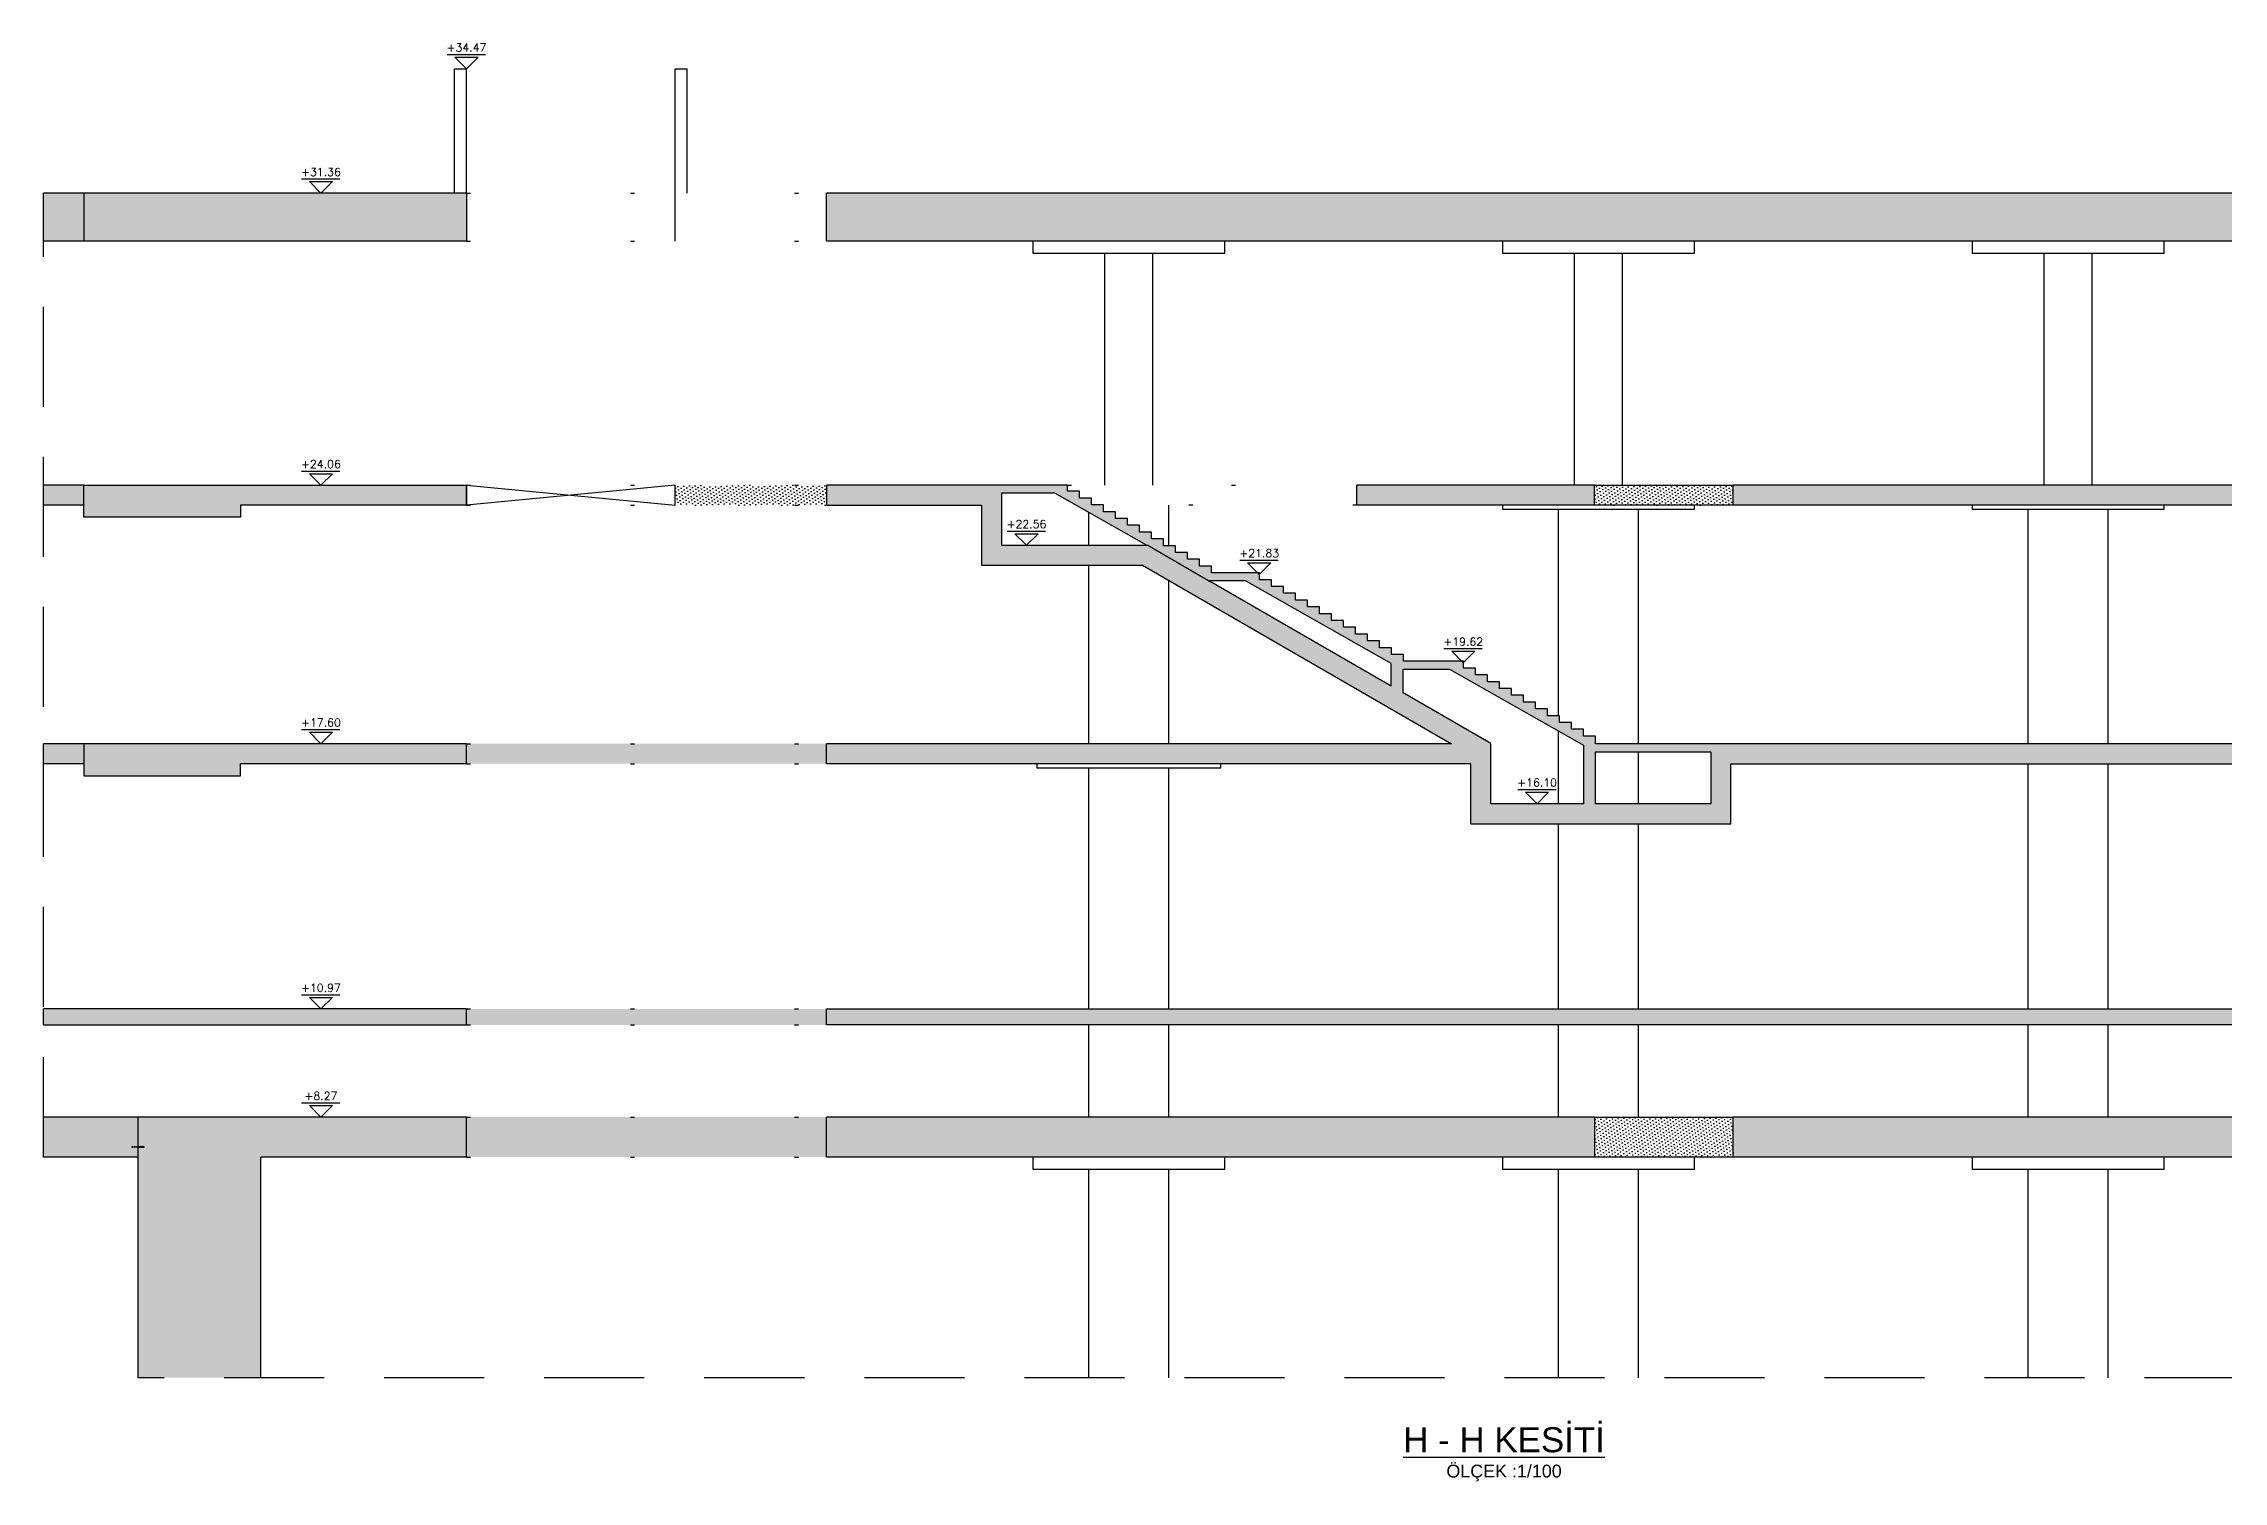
# Model space of a CAD drawing. Header units: millimetres. Extents: x 400382 to 401500, y 4543975 to 4544133.
# Drawn here: x 401279.8 to 401334.2, y 4544022.3 to 4544058.2 of the extents above; entities that cross this region are included whole.
import ezdxf
from ezdxf.enums import TextEntityAlignment as Align

# ---------------------------------------------------------------- set-up
doc = ezdxf.new("R2010")
doc.units = ezdxf.units.MM
for name, pattern in [('ACAD_ISO05W100', [33, 24, -3, 0, -3, 0, -3]), ('CIZGI', [0.4, 0.25, -0.15]), ('CONTINU', [0]), ('Dot', [4, 0, -4]), ('HIDDEN', [0.375, 0.25, -0.125])]:
    doc.linetypes.add(name, pattern=pattern)
for name, color, linetype in [('görünüş prota', 4, 'Continuous'), ('iderzi_PROTA', 3, 'Continuous'), ('kesik prota', 2, 'CIZGI'), ('kesit prota', 1, 'Continuous'), ('kesit tarama prota', 252, 'Continuous'), ('kolon tarama prota', 252, 'Continuous'), ('kot prota', 4, 'Continuous'), ('PRT-CST-rc_level', 6, 'Continuous'), ('PRT-CST-rc_levermark', 4, 'Continuous'), ('st_s_su tutucu', 2, 'Continuous'), ('st_s_ölçü', 4, 'Continuous'), ('t35 prota', 3, 'Continuous'), ('tplan prota', 7, 'Continuous')]:
    doc.layers.add(name, color=color, linetype=linetype)
doc.styles.add('Arial', font='Arial.ttf')
doc.styles.add('OLCU', font='romanstw.shx')
pattern_1 = [(36, (401120.5221, 4543709.65936), (-0.014547592, 0.087543451), [0, -0.079375])]

# ---------------------------------------------------------------- blocks, each defined once
blk = doc.blocks.new('KOTK5')
at = {"layer": 'PRT-CST-rc_levermark'}
blk.add_line((217, 160), (-213, 160), dxfattribs=at)
blk.add_lwpolyline([(130, 130), (-130, 130), (0, 0)], close=True, dxfattribs=at)
at = {"layer": 'PRT-CST-rc_level', "style": 'OLCU'}
blk.add_attdef('000.00', text='', height=90, dxfattribs=at).set_placement((0, 193), align=Align.CENTER)
blk = doc.blocks.new('D')
at = {"layer": 'st_s_su tutucu', "linetype": 'CONTINU', "ltscale": 0.2}
for p, q in [((-39988, 52508), (-39993, 52508)), ((-39993, 52508), (-39993, 52507)), ((-39993, 52507), (-39991, 52506)), ((-39993, 52449), (-39991, 52450)), ((-39993, 52448), (-39993, 52449)), ((-39988, 52448), (-39993, 52448)), ((-39991, 52499), (-39992, 52499)), ((-39992, 52499), (-39992, 52498)), ((-39992, 52498), (-39991, 52498)), ((-39991, 52489), (-39992, 52489)), ((-39992, 52489), (-39992, 52488)), ((-39992, 52488), (-39991, 52488)), ((-39991, 52479), (-39992, 52479)), ((-39992, 52479), (-39992, 52478)), ((-39992, 52478), (-39991, 52478)), ((-39992, 52468), (-39992, 52469)), ((-39992, 52469), (-39991, 52469)), ((-39991, 52468), (-39992, 52468)), ((-39992, 52458), (-39992, 52459)), ((-39992, 52459), (-39991, 52459)), ((-39991, 52458), (-39992, 52458)), ((-39991, 52506), (-39991, 52499)), ((-39991, 52498), (-39991, 52489)), ((-39991, 52488), (-39991, 52479)), ((-39991, 52469), (-39991, 52478)), ((-39991, 52459), (-39991, 52468)), ((-39991, 52450), (-39991, 52458)), ((-39990, 52506), (-39988, 52507)), ((-39990, 52499), (-39990, 52506)), ((-39989, 52499), (-39990, 52499)), ((-39990, 52489), (-39990, 52498)), ((-39990, 52498), (-39989, 52498)), ((-39989, 52489), (-39990, 52489)), ((-39990, 52479), (-39990, 52488)), ((-39990, 52488), (-39989, 52488)), ((-39989, 52479), (-39990, 52479)), ((-39990, 52478), (-39989, 52478)), ((-39990, 52478), (-39990, 52469)), ((-39990, 52469), (-39989, 52469)), ((-39989, 52468), (-39990, 52468)), ((-39990, 52468), (-39990, 52459)), ((-39990, 52459), (-39989, 52459)), ((-39989, 52458), (-39990, 52458)), ((-39990, 52458), (-39990, 52450)), ((-39990, 52450), (-39988, 52449)), ((-39989, 52498), (-39989, 52499)), ((-39989, 52488), (-39989, 52489)), ((-39989, 52478), (-39989, 52479)), ((-39989, 52469), (-39989, 52468)), ((-39989, 52459), (-39989, 52458)), ((-39988, 52507), (-39988, 52508)), ((-39988, 52449), (-39988, 52448))]:
    blk.add_line(p, q, dxfattribs=at)

msp = doc.modelspace()

# ---------------------------------------------------------------- hatches: boundary and pattern name
at = {"layer": 'kesit tarama prota'}
h = msp.add_hatch(color=256, dxfattribs=at)
h.dxf.hatch_style = 1
h.paths.add_polyline_path([(401280.762, 4544054.451), (401279.751, 4544054.451), (401279.751, 4544053.251), (401280.762, 4544053.251)])
h.paths.add_polyline_path([(401290.321, 4544054.451), (401280.762, 4544054.451), (401280.762, 4544053.251), (401290.321, 4544053.251)])
h = msp.add_hatch(color=256, dxfattribs=at)
h.dxf.hatch_style = 1
h.paths.add_polyline_path([(401356.127, 4544054.451), (401299.321, 4544054.451), (401299.321, 4544053.251), (401356.127, 4544053.251)])
h = msp.add_hatch(color=256, dxfattribs=at)
h.dxf.hatch_style = 1
h.paths.add_polyline_path([(401280.76, 4544047.151), (401279.751, 4544047.151), (401279.751, 4544046.651), (401280.76, 4544046.651)])
h.paths.add_polyline_path([(401290.321, 4544047.151), (401280.76, 4544047.151), (401280.76, 4544046.351), (401284.673, 4544046.351), (401284.673, 4544046.651), (401290.321, 4544046.651)])
h = msp.add_hatch(dxfattribs=at)
h.set_pattern_fill('DOTS', color=2, scale=0.05, angle=36)
h.set_pattern_definition(pattern_1)
h.paths.add_polyline_path([(401299.321, 4544047.151), (401295.541, 4544047.151), (401295.541, 4544046.651), (401299.321, 4544046.651)])
h = msp.add_hatch(color=256, dxfattribs=at)
h.dxf.hatch_style = 1
h.paths.add_polyline_path([(401356.127, 4544040.691), (401318.543, 4544040.691), (401318.543, 4544040.881), (401318.243, 4544040.881), (401318.243, 4544041.051), (401317.943, 4544041.051), (401317.943, 4544041.221), (401317.643, 4544041.221), (401317.643, 4544041.391), (401317.343, 4544041.391), (401317.343, 4544041.561), (401317.043, 4544041.561), (401317.043, 4544041.731), (401316.743, 4544041.731), (401316.743, 4544041.901), (401316.443, 4544041.901), (401316.443, 4544042.071), (401316.143, 4544042.071), (401316.143, 4544042.241), (401315.843, 4544042.241), (401315.843, 4544042.411), (401315.543, 4544042.411), (401315.543, 4544042.581), (401315.243, 4544042.581), (401315.243, 4544042.751), (401313.743, 4544042.751), (401313.743, 4544042.921), (401313.443, 4544042.921), (401313.443, 4544043.091), (401313.143, 4544043.091), (401313.143, 4544043.261), (401312.843, 4544043.261), (401312.843, 4544043.431), (401312.543, 4544043.431), (401312.543, 4544043.601), (401312.243, 4544043.601), (401312.243, 4544043.771), (401311.943, 4544043.771), (401311.943, 4544043.941), (401311.643, 4544043.941), (401311.643, 4544044.111), (401311.343, 4544044.111), (401311.343, 4544044.281), (401311.043, 4544044.281), (401311.043, 4544044.451), (401310.743, 4544044.451), (401310.743, 4544044.621), (401310.443, 4544044.621), (401310.443, 4544044.791), (401310.143, 4544044.791), (401310.143, 4544044.961), (401308.941, 4544044.961), (401308.941, 4544045.131), (401308.641, 4544045.131), (401308.641, 4544045.301), (401308.341, 4544045.301), (401308.341, 4544045.471), (401308.041, 4544045.471), (401308.041, 4544045.641), (401307.741, 4544045.641), (401307.741, 4544045.811), (401307.441, 4544045.811), (401307.441, 4544045.981), (401307.141, 4544045.981), (401307.141, 4544046.151), (401306.841, 4544046.151), (401306.841, 4544046.321), (401306.541, 4544046.321), (401306.541, 4544046.491), (401306.241, 4544046.491), (401306.241, 4544046.661), (401305.941, 4544046.661), (401305.941, 4544046.831), (401305.641, 4544046.831), (401305.641, 4544047.001), (401305.341, 4544047.001), (401305.341, 4544047.151), (401299.321, 4544047.151), (401299.321, 4544046.651), (401303.191, 4544046.651), (401303.191, 4544045.151), (401307.215, 4544045.151), (401314.94, 4544040.691), (401299.321, 4544040.691), (401299.321, 4544040.191), (401315.426, 4544040.191), (401315.426, 4544038.691), (401321.926, 4544038.691), (401321.926, 4544040.191), (401352.214, 4544040.191), (401352.214, 4544039.891), (401356.127, 4544039.891)])
h.paths.add_polyline_path([(401308.891, 4544044.761), (401309.791, 4544044.761), (401313.435, 4544042.696), (401313.435, 4544042.137)], flags=16)
h.paths.add_polyline_path([(401313.735, 4544041.964), (401313.735, 4544042.551), (401314.891, 4544042.551), (401318.243, 4544040.651), (401318.243, 4544039.191), (401315.926, 4544039.191), (401315.926, 4544040.699)], flags=16)
h.paths.add_polyline_path([(401318.543, 4544040.491), (401321.426, 4544040.491), (401321.426, 4544039.191), (401318.543, 4544039.191)], flags=16)
h.paths.add_polyline_path([(401307.318, 4544045.651), (401303.691, 4544045.651), (401303.691, 4544046.951), (401305.024, 4544046.951)], flags=16)
h = msp.add_hatch(color=256, dxfattribs=at)
h.dxf.hatch_style = 1
h.paths.add_polyline_path([(401318.514, 4544047.151), (401312.574, 4544047.151), (401312.574, 4544046.651), (401318.514, 4544046.651)])
h.paths.add_polyline_path([(401356.127, 4544047.151), (401321.984, 4544047.151), (401321.984, 4544046.651), (401356.127, 4544046.651)])
h = msp.add_hatch(dxfattribs=at)
h.set_pattern_fill('DOTS', color=2, scale=0.05, angle=36)
h.set_pattern_definition(pattern_1)
h.paths.add_polyline_path([(401321.984, 4544047.151), (401318.514, 4544047.151), (401318.514, 4544046.651), (401321.984, 4544046.651)])
h = msp.add_hatch(color=256, dxfattribs=at)
h.dxf.hatch_style = 1
h.paths.add_polyline_path([(401280.76, 4544040.691), (401279.751, 4544040.691), (401279.751, 4544040.191), (401280.76, 4544040.191)])
h.paths.add_polyline_path([(401290.321, 4544040.691), (401280.76, 4544040.691), (401280.76, 4544039.891), (401284.673, 4544039.891), (401284.673, 4544040.191), (401290.321, 4544040.191)])
h = msp.add_hatch(dxfattribs=at)
h.set_pattern_fill('DOTS', color=2, scale=0.05, angle=36)
h.set_pattern_definition(pattern_1)
h.paths.add_polyline_path([(401299.321, 4544040.691), (401290.321, 4544040.691), (401290.321, 4544040.191), (401299.321, 4544040.191)])
h = msp.add_hatch(color=256, dxfattribs=at)
h.dxf.hatch_style = 1
h.paths.add_polyline_path([(401290.321, 4544034.061), (401279.751, 4544034.061), (401279.751, 4544033.661), (401290.321, 4544033.661)])
h = msp.add_hatch(dxfattribs=at)
h.set_pattern_fill('DOTS', color=2, scale=0.05, angle=36)
h.set_pattern_definition(pattern_1)
h.paths.add_polyline_path([(401299.321, 4544034.061), (401290.321, 4544034.061), (401290.321, 4544033.661), (401299.321, 4544033.661)])
h = msp.add_hatch(color=256, dxfattribs=at)
h.dxf.hatch_style = 1
h.paths.add_polyline_path([(401359.725, 4544034.061), (401299.321, 4544034.061), (401299.321, 4544033.661), (401359.72, 4544033.661)])
h = msp.add_hatch(color=256, dxfattribs=at)
h.dxf.hatch_style = 1
h.paths.add_polyline_path([(401285.18, 4544030.361), (401290.321, 4544030.361), (401290.321, 4544031.361), (401279.751, 4544031.361), (401279.751, 4544030.361), (401282.117, 4544030.361), (401282.117, 4544024.843), (401285.18, 4544024.843)])
h = msp.add_hatch(dxfattribs=at)
h.set_pattern_fill('DOTS', color=2, scale=0.05, angle=36)
h.set_pattern_definition(pattern_1)
h.paths.add_polyline_path([(401299.321, 4544031.361), (401290.321, 4544031.361), (401290.321, 4544030.361), (401299.321, 4544030.361)])
h = msp.add_hatch(color=256, dxfattribs=at)
h.dxf.hatch_style = 1
h.paths.add_polyline_path([(401318.514, 4544031.361), (401299.321, 4544031.361), (401299.321, 4544030.361), (401318.514, 4544030.361)])
h = msp.add_hatch(dxfattribs=at)
h.set_pattern_fill('DOTS', color=2, scale=0.05, angle=36)
h.set_pattern_definition(pattern_1)
h.paths.add_polyline_path([(401321.984, 4544031.361), (401318.514, 4544031.361), (401318.514, 4544030.361), (401321.984, 4544030.361)])
h = msp.add_hatch(color=256, dxfattribs=at)
h.dxf.hatch_style = 1
h.paths.add_polyline_path([(401354.766, 4544030.361), (401359.72, 4544030.361), (401359.72, 4544031.361), (401321.984, 4544031.361), (401321.984, 4544030.361), (401351.704, 4544030.361), (401351.704, 4544024.843), (401354.766, 4544024.843)])

# ---------------------------------------------------------------- linework, layer by layer
at = {"layer": 'görünüş prota'}
for p, q in [((401306.274, 4544047.151), (401306.274, 4544052.951)), ((401307.474, 4544047.151), (401307.474, 4544052.951)), ((401318.013, 4544047.151), (401318.013, 4544052.951)), ((401319.213, 4544047.151), (401319.213, 4544052.951)), ((401329.756, 4544047.151), (401329.756, 4544052.951)), ((401330.956, 4544047.151), (401330.956, 4544052.951)), ((401305.874, 4544045.651), (401305.874, 4544046.469)), ((401307.874, 4544045.641), (401307.874, 4544046.651)), ((401317.613, 4544041.391), (401317.613, 4544046.551)), ((401319.613, 4544040.691), (401319.613, 4544046.551)), ((401329.356, 4544040.691), (401329.356, 4544046.551)), ((401331.356, 4544040.691), (401331.356, 4544046.551)), ((401305.874, 4544040.691), (401305.874, 4544045.151)), ((401307.874, 4544040.691), (401307.874, 4544044.77)), ((401317.613, 4544039.191), (401317.613, 4544041.008)), ((401319.613, 4544039.191), (401319.613, 4544040.491)), ((401305.874, 4544034.061), (401305.874, 4544040.091)), ((401307.874, 4544034.061), (401307.874, 4544040.091)), ((401329.356, 4544034.061), (401329.356, 4544040.191)), ((401331.356, 4544034.061), (401331.356, 4544040.191)), ((401317.613, 4544034.061), (401317.613, 4544038.691)), ((401319.613, 4544034.061), (401319.613, 4544038.691)), ((401305.874, 4544031.361), (401305.874, 4544033.661)), ((401307.874, 4544031.361), (401307.874, 4544033.661)), ((401317.613, 4544031.361), (401317.613, 4544033.661)), ((401319.613, 4544031.361), (401319.613, 4544033.661)), ((401329.356, 4544031.361), (401329.356, 4544033.661)), ((401331.356, 4544031.361), (401331.356, 4544033.661)), ((401305.874, 4544024.843), (401305.874, 4544030.061)), ((401307.874, 4544024.843), (401307.874, 4544030.061)), ((401317.613, 4544024.843), (401317.613, 4544030.061)), ((401319.613, 4544024.843), (401319.613, 4544030.061)), ((401329.356, 4544024.843), (401329.356, 4544030.061)), ((401331.356, 4544024.843), (401331.356, 4544030.061))]:
    msp.add_line(p, q, dxfattribs=at)
for points in [[(401290.021, 4544054.451), (401290.021, 4544057.561)], [(401290.021, 4544057.561), (401290.321, 4544057.561)], [(401290.321, 4544054.451), (401290.321, 4544057.561)], [(401295.541, 4544053.251), (401295.541, 4544057.561)], [(401295.541, 4544057.561), (401295.841, 4544057.561)], [(401295.841, 4544054.451), (401295.841, 4544057.561)], [(401304.474, 4544053.251), (401304.474, 4544052.951), (401309.274, 4544052.951), (401309.274, 4544053.251)], [(401316.213, 4544053.251), (401316.213, 4544052.951), (401321.013, 4544052.951), (401321.013, 4544053.251)], [(401327.952, 4544053.251), (401327.952, 4544052.951), (401332.752, 4544052.951), (401332.752, 4544053.251)], [(401318.514, 4544047.151), (401321.984, 4544047.151)], [(401316.213, 4544046.651), (401316.213, 4544046.551), (401321.013, 4544046.551), (401321.013, 4544046.651)], [(401321.984, 4544046.651), (401318.514, 4544046.651)], [(401327.952, 4544046.651), (401327.952, 4544046.551), (401332.752, 4544046.551), (401332.752, 4544046.651)], [(401304.574, 4544040.191), (401304.574, 4544040.091), (401309.174, 4544040.091), (401309.174, 4544040.191)], [(401318.514, 4544031.361), (401321.984, 4544031.361)], [(401304.474, 4544030.361), (401304.474, 4544030.061), (401309.274, 4544030.061), (401309.274, 4544030.361)], [(401316.213, 4544030.361), (401316.213, 4544030.061), (401321.013, 4544030.061), (401321.013, 4544030.361)], [(401321.984, 4544030.361), (401318.514, 4544030.361)], [(401327.955, 4544030.361), (401327.955, 4544030.061), (401332.755, 4544030.061), (401332.755, 4544030.361)]]:
    msp.add_lwpolyline(points, dxfattribs=at)
at = {"layer": 'görünüş prota', "color": 4, "linetype": 'Dot'}
for points in [[(401290.321, 4544054.451), (401299.321, 4544054.451)], [(401290.321, 4544053.251), (401299.321, 4544053.251)], [(401290.321, 4544047.151), (401299.321, 4544047.151)], [(401305.341, 4544047.151), (401312.574, 4544047.151)], [(401290.321, 4544046.651), (401299.321, 4544046.651)], [(401312.574, 4544046.651), (401306.241, 4544046.651)], [(401290.321, 4544040.691), (401299.321, 4544040.691)], [(401290.321, 4544040.191), (401299.321, 4544040.191)], [(401290.321, 4544034.061), (401299.321, 4544034.061)], [(401290.321, 4544033.661), (401299.321, 4544033.661)], [(401290.321, 4544031.361), (401299.321, 4544031.361)], [(401290.321, 4544030.361), (401299.321, 4544030.361)]]:
    msp.add_lwpolyline(points, dxfattribs=at)
at = {"layer": 'iderzi_PROTA', "linetype": 'ACAD_ISO05W100', "ltscale": 2}
msp.add_line((401282.117, 4544030.361), (401282.117, 4544031.361), dxfattribs=at)
at = {"layer": 'kesik prota', "ltscale": 10}
msp.add_line((401354.766, 4544024.843), (401282.117, 4544024.843), dxfattribs=at)
at = {"layer": 'kesik prota', "linetype": 'HIDDEN', "ltscale": 10}
msp.add_lwpolyline([(401279.751, 4544030.361), (401279.751, 4544054.451)], dxfattribs=at)
at = {"layer": 'kesik prota', "ltscale": 10}
msp.add_lwpolyline([(401307.318, 4544045.651), (401307.349, 4544045.651), (401308.955, 4544044.724)], dxfattribs=at)
at = {"layer": 'kesit prota', "color": 1}
for p, q in [((401290.321, 4544054.451), (401279.751, 4544054.451)), ((401290.321, 4544054.451), (401290.321, 4544053.251)), ((401359.72, 4544054.451), (401299.321, 4544054.451)), ((401299.321, 4544053.251), (401299.321, 4544054.451)), ((401290.321, 4544053.251), (401279.751, 4544053.251)), ((401359.72, 4544053.251), (401299.321, 4544053.251)), ((401318.514, 4544047.151), (401312.574, 4544047.151)), ((401312.574, 4544046.651), (401312.574, 4544047.151)), ((401318.514, 4544046.651), (401318.514, 4544047.151)), ((401359.72, 4544047.151), (401321.984, 4544047.151)), ((401321.984, 4544046.651), (401321.984, 4544047.151)), ((401318.514, 4544046.651), (401312.574, 4544046.651)), ((401359.72, 4544046.651), (401321.984, 4544046.651)), ((401280.76, 4544040.691), (401279.751, 4544040.691)), ((401290.321, 4544040.191), (401290.321, 4544040.691)), ((401299.321, 4544040.191), (401299.321, 4544040.691)), ((401280.76, 4544040.191), (401279.751, 4544040.191)), ((401290.321, 4544040.191), (401284.673, 4544040.191)), ((401315.426, 4544040.191), (401299.321, 4544040.191)), ((401315.426, 4544038.691), (401315.426, 4544040.191)), ((401321.926, 4544038.691), (401321.926, 4544040.191)), ((401315.426, 4544038.691), (401321.926, 4544038.691)), ((401290.321, 4544031.361), (401279.751, 4544031.361)), ((401290.321, 4544030.361), (401290.321, 4544031.361)), ((401318.514, 4544031.361), (401299.321, 4544031.361)), ((401299.321, 4544030.361), (401299.321, 4544031.361)), ((401318.514, 4544031.361), (401318.514, 4544030.361)), ((401359.72, 4544031.361), (401321.984, 4544031.361)), ((401321.984, 4544030.361), (401321.984, 4544031.361)), ((401282.117, 4544030.361), (401279.751, 4544030.361)), ((401282.117, 4544024.843), (401282.117, 4544030.361)), ((401290.321, 4544030.361), (401285.18, 4544030.361)), ((401285.18, 4544024.843), (401285.18, 4544030.361)), ((401318.514, 4544030.361), (401299.321, 4544030.361)), ((401351.704, 4544030.361), (401321.984, 4544030.361))]:
    msp.add_line(p, q, dxfattribs=at)
at = {"layer": 'kesit prota'}
msp.add_line((401280.762, 4544053.251), (401280.762, 4544054.451), dxfattribs=at)
at = {"layer": 'kesit prota', "color": 1}
for points in [[(401280.76, 4544047.151), (401279.751, 4544047.151)], [(401280.76, 4544046.651), (401279.751, 4544046.651)], [(401303.191, 4544046.651), (401303.191, 4544045.151), (401307.215, 4544045.151), (401314.94, 4544040.691), (401299.321, 4544040.691)], [(401309.791, 4544044.761), (401308.891, 4544044.761), (401313.435, 4544042.137), (401313.435, 4544042.696), (401309.791, 4544044.761)], [(401315.926, 4544040.699), (401313.735, 4544041.964), (401313.735, 4544042.551), (401314.891, 4544042.551), (401318.243, 4544040.651), (401318.243, 4544039.191)], [(401318.243, 4544039.191), (401315.926, 4544039.191), (401315.926, 4544040.691)]]:
    msp.add_lwpolyline(points, dxfattribs=at)
for points in [[(401280.76, 4544047.151), (401290.321, 4544047.151), (401290.321, 4544046.651), (401284.673, 4544046.651), (401284.673, 4544046.351), (401280.76, 4544046.351)], [(401307.318, 4544045.651), (401305.024, 4544046.951), (401303.691, 4544046.951), (401303.691, 4544045.651)], [(401318.543, 4544040.491), (401321.426, 4544040.491), (401321.426, 4544039.191), (401318.543, 4544039.191)]]:
    msp.add_lwpolyline(points, close=True, dxfattribs=at)
at = {"layer": 'kesit prota'}
for points in [[(401356.127, 4544040.691), (401318.543, 4544040.691), (401318.543, 4544040.881), (401318.243, 4544040.881), (401318.243, 4544041.051), (401317.943, 4544041.051), (401317.943, 4544041.221), (401317.643, 4544041.221), (401317.643, 4544041.391), (401317.343, 4544041.391), (401317.343, 4544041.561), (401317.043, 4544041.561), (401317.043, 4544041.731), (401316.743, 4544041.731), (401316.743, 4544041.901), (401316.443, 4544041.901), (401316.443, 4544042.071), (401316.143, 4544042.071), (401316.143, 4544042.241), (401315.843, 4544042.241), (401315.843, 4544042.411), (401315.543, 4544042.411), (401315.543, 4544042.581), (401315.243, 4544042.581), (401315.243, 4544042.751), (401313.743, 4544042.751), (401313.743, 4544042.921), (401313.443, 4544042.921), (401313.443, 4544043.091), (401313.143, 4544043.091), (401313.143, 4544043.261), (401312.843, 4544043.261), (401312.843, 4544043.431), (401312.543, 4544043.431), (401312.543, 4544043.601), (401312.243, 4544043.601), (401312.243, 4544043.771), (401311.943, 4544043.771), (401311.943, 4544043.941), (401311.643, 4544043.941), (401311.643, 4544044.111), (401311.343, 4544044.111), (401311.343, 4544044.281), (401311.043, 4544044.281), (401311.043, 4544044.451), (401310.743, 4544044.451), (401310.743, 4544044.621), (401310.443, 4544044.621), (401310.443, 4544044.791), (401310.143, 4544044.791), (401310.143, 4544044.961), (401308.941, 4544044.961), (401308.941, 4544045.131), (401308.641, 4544045.131), (401308.641, 4544045.301), (401308.341, 4544045.301), (401308.341, 4544045.471), (401308.041, 4544045.471), (401308.041, 4544045.641), (401307.741, 4544045.641), (401307.741, 4544045.811), (401307.441, 4544045.811), (401307.441, 4544045.981), (401307.141, 4544045.981), (401307.141, 4544046.151), (401306.841, 4544046.151), (401306.841, 4544046.321), (401306.541, 4544046.321), (401306.541, 4544046.491), (401306.241, 4544046.491), (401306.241, 4544046.661), (401305.941, 4544046.661), (401305.941, 4544046.831), (401305.641, 4544046.831), (401305.641, 4544047.001), (401305.341, 4544047.001), (401305.341, 4544047.151), (401299.321, 4544047.151), (401299.321, 4544046.651), (401303.191, 4544046.651)], [(401290.321, 4544040.691), (401280.76, 4544040.691), (401280.76, 4544039.891), (401284.673, 4544039.891), (401284.673, 4544040.191)], [(401321.926, 4544040.191), (401352.214, 4544040.191)], [(401279.751, 4544033.661), (401290.321, 4544033.661), (401290.321, 4544034.061), (401279.751, 4544034.061)], [(401359.72, 4544033.661), (401299.321, 4544033.661), (401299.321, 4544034.061), (401359.725, 4544034.061)]]:
    msp.add_lwpolyline(points, dxfattribs=at)
at = {"layer": 'kesit tarama prota'}
for points in [[(401279.751, 4544053.251), (401279.751, 4544054.451)], [(401279.751, 4544046.651), (401279.751, 4544047.151)], [(401279.751, 4544040.191), (401279.751, 4544040.691)], [(401279.751, 4544033.661), (401279.751, 4544034.061)]]:
    msp.add_lwpolyline(points, dxfattribs=at)
at = {"layer": 'kolon tarama prota', "color": 2}
msp.add_lwpolyline([(401290.321, 4544046.651), (401290.321, 4544047.151), (401295.541, 4544046.651), (401295.541, 4544047.151), (401290.321, 4544046.651), (401290.321, 4544047.151)], dxfattribs=at)

# ---------------------------------------------------------------- block references
at = {"layer": 'kot prota', "linetype": 'CONTINU', "ltscale": 0.1}
ref = msp.add_blockref('KOTK5', (401290.321, 4544057.561), dxfattribs=dict(at, xscale=-0.002222222222222221, yscale=0.002222222222222221, zscale=0.002222222222222222, rotation=1.399620875197627e-05))
ref.add_attrib('000.00', '+34.47', dxfattribs={"layer": 'PRT-CST-rc_level', "height": 0.2, "rotation": 0, "style": 'OLCU'}).set_placement((401290.321, 4544057.99), align=Align.CENTER)
ref = msp.add_blockref('KOTK5', (401286.683, 4544054.451), dxfattribs=dict(at, xscale=-0.002222222222222222, yscale=0.002222222222222222, zscale=0.002222222222222222, rotation=359.9999999999902))
ref.add_attrib('000.00', '+31.36', dxfattribs={"layer": 'PRT-CST-rc_level', "height": 0.2, "style": 'OLCU'}).set_placement((401286.683, 4544054.88), align=Align.CENTER)
ref = msp.add_blockref('KOTK5', (401286.683, 4544047.151), dxfattribs=dict(at, xscale=-0.002222222222222222, yscale=0.002222222222222222, zscale=0.002222222222222222, rotation=359.9999999999902))
ref.add_attrib('000.00', '+24.06', dxfattribs={"layer": 'PRT-CST-rc_level', "height": 0.2, "style": 'OLCU'}).set_placement((401286.683, 4544047.58), align=Align.CENTER)
ref = msp.add_blockref('KOTK5', (401304.319, 4544045.651), dxfattribs=dict(at, xscale=-0.002222222222222222, yscale=0.002222222222222222, zscale=0.002222222222222222, rotation=359.9999999999902))
ref.add_attrib('000.00', '+22.56', dxfattribs={"layer": 'PRT-CST-rc_level', "height": 0.2, "style": 'OLCU'}).set_placement((401304.319, 4544046.08), align=Align.CENTER)
ref = msp.add_blockref('KOTK5', (401310.135, 4544044.924), dxfattribs=dict(at, xscale=-0.002222222222222222, yscale=0.002222222222222222, zscale=0.002222222222222222, rotation=359.9999999999902))
ref.add_attrib('000.00', '+21.83', dxfattribs={"layer": 'PRT-CST-rc_level', "height": 0.2, "style": 'OLCU'}).set_placement((401310.135, 4544045.353), align=Align.CENTER)
ref = msp.add_blockref('KOTK5', (401315.235, 4544042.714), dxfattribs=dict(at, xscale=-0.002222222222222222, yscale=0.002222222222222222, zscale=0.002222222222222222, rotation=359.9999999999902))
ref.add_attrib('000.00', '+19.62', dxfattribs={"layer": 'PRT-CST-rc_level', "height": 0.2, "style": 'OLCU'}).set_placement((401315.235, 4544043.143), align=Align.CENTER)
ref = msp.add_blockref('KOTK5', (401286.683, 4544040.691), dxfattribs=dict(at, xscale=-0.002222222222222222, yscale=0.002222222222222222, zscale=0.002222222222222222, rotation=359.9999999999902))
ref.add_attrib('000.00', '+17.60', dxfattribs={"layer": 'PRT-CST-rc_level', "height": 0.2, "style": 'OLCU'}).set_placement((401286.683, 4544041.12), align=Align.CENTER)
ref = msp.add_blockref('KOTK5', (401317.081, 4544039.191), dxfattribs=dict(at, xscale=-0.002222222222222222, yscale=0.002222222222222222, zscale=0.002222222222222222, rotation=359.9999999999902))
ref.add_attrib('000.00', '+16.10', dxfattribs={"layer": 'PRT-CST-rc_level', "height": 0.2, "style": 'OLCU'}).set_placement((401317.081, 4544039.62), align=Align.CENTER)
ref = msp.add_blockref('KOTK5', (401286.683, 4544034.061), dxfattribs=dict(at, xscale=-0.002222222222222222, yscale=0.002222222222222222, zscale=0.002222222222222222, rotation=359.9999999999902))
ref.add_attrib('000.00', '+10.97', dxfattribs={"layer": 'PRT-CST-rc_level', "height": 0.2, "style": 'OLCU'}).set_placement((401286.683, 4544034.49), align=Align.CENTER)
ref = msp.add_blockref('KOTK5', (401286.683, 4544031.361), dxfattribs=dict(at, xscale=-0.002222222222222222, yscale=0.002222222222222222, zscale=0.002222222222222222, rotation=359.9999999999902))
ref.add_attrib('000.00', '+8.27', dxfattribs={"layer": 'PRT-CST-rc_level', "height": 0.2, "style": 'OLCU'}).set_placement((401286.683, 4544031.79), align=Align.CENTER)
at = {"layer": 'st_s_ölçü', "xscale": 0.004999999999999998, "yscale": 0.004999999999999998, "zscale": 0.004999999999999998, "rotation": 270}
msp.add_blockref('D', (401019.726, 4543830.66), dxfattribs=at)

# ---------------------------------------------------------------- texts
at = {"layer": 't35 prota', "style": 'Arial'}
msp.add_text('ÖLÇEK :1/100', height=0.32, rotation=0.0118, dxfattribs=at).set_placement((401316.255, 4544022.497), align=Align.MIDDLE)
at = {"layer": 'tplan prota', "style": 'Arial'}
msp.add_text('%%UH - H KESİTİ', height=0.625, rotation=0.0118, dxfattribs=at).set_placement((401316.255, 4544023.372), align=Align.MIDDLE)

doc.saveas('drawing.dxf')
